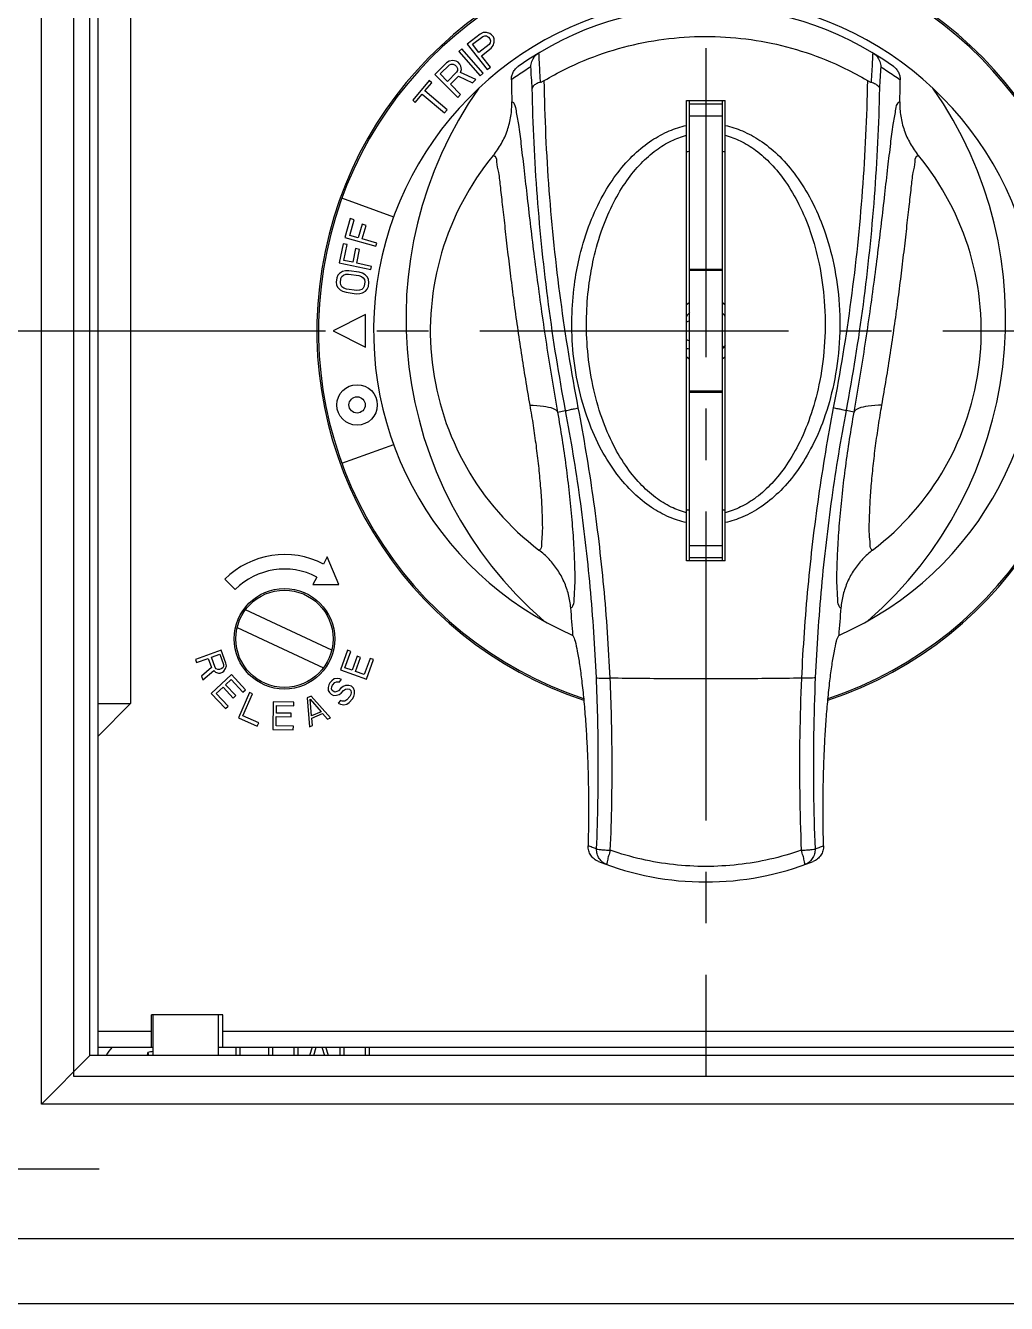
# Model space of a CAD drawing. Header units: millimetres. Extents: x -8980 to 16421, y 0 to 6237.
# Drawn here: x 3198.1 to 3258.6, y 3128.1 to 3206.9 of the extents above; entities that cross this region are included whole.
import ezdxf

# ---------------------------------------------------------------- set-up
doc = ezdxf.new("R2010")
doc.units = ezdxf.units.MM
doc.linetypes.add('CENTER2', pattern=[28.575, 19.05, -3.175, 3.175, -3.175])
doc.layers.add('CE', color=7, linetype='CENTER2')
doc.layers.add('D-HANDLE', color=3, linetype='Continuous')

# ---------------------------------------------------------------- blocks, each defined once
blk = doc.blocks.new('A$C42FF6926')
at = {"layer": 'CE', "ltscale": 15}
blk.add_line((-45, -51.7), (-37.432, -51.7), dxfattribs=at)
at = {"layer": 'D-HANDLE', "ltscale": 15}
for p, q in [((-39, -46), (-39, 46)), ((39, -46), (-39, -46))]:
    blk.add_line(p, q, dxfattribs=at)

msp = doc.modelspace()

# ---------------------------------------------------------------- linework, layer by layer
at = {"color": 1, "linetype": 'CENTER2'}
for p, q in [((3240.032, 3234.097, 0), (3240.032, 3142.097, 0)), ((2968.911, 3188.097, 0), (3292.032, 3188.097, 0))]:
    msp.add_line(p, q, dxfattribs=at)
at = {"layer": 'CE', "ltscale": 15}
msp.add_line((3195.032, 3136.397, 0), (3200.182, 3136.397, 0), dxfattribs=at)
at = {"layer": 'D-HANDLE', "ltscale": 15}
for p, q in [((3199.032, 3140.397, 0), (3199.032, 3235.797, 0)), ((3202.032, 3143.397, 0), (3202.032, 3232.797, 0)), ((3202.532, 3143.397, 0), (3202.532, 3232.797, 0)), ((3204.532, 3211.097, 0), (3204.532, 3165.097, 0)), ((3226.101, 3206.4, 0), (3225.312, 3205.787, 0)), ((3225.64, 3205.772, 0), (3226.265, 3206.258, 0)), ((3226.292, 3206.494, 0), (3226.101, 3206.4, 0)), ((3226.265, 3206.258, 0), (3226.39, 3206.301, 0)), ((3226.502, 3206.496, 0), (3226.292, 3206.494, 0)), ((3226.39, 3206.301, 0), (3226.508, 3206.285, 0)), ((3226.705, 3206.438, 0), (3226.502, 3206.496, 0)), ((3226.508, 3206.285, 0), (3226.619, 3206.209, 0)), ((3226.619, 3206.209, 0), (3226.697, 3206.109, 0)), ((3226.697, 3206.109, 0), (3226.743, 3205.982, 0)), ((3226.816, 3206.363, 0), (3226.705, 3206.438, 0)), ((3226.743, 3205.982, 0), (3226.729, 3205.864, 0)), ((3226.921, 3206.228, 0), (3226.816, 3206.363, 0)), ((3226.966, 3206.102, 0), (3226.921, 3206.228, 0)), ((3226.972, 3205.891, 0), (3226.966, 3206.102, 0)), ((3224.976, 3205.485, 0), (3224.788, 3205.321, 0)), ((3224.788, 3205.321, 0), (3226.106, 3203.816, 0)), ((3226.294, 3203.98, 0), (3224.976, 3205.485, 0)), ((3225.312, 3205.787, 0), (3226.539, 3204.207, 0)), ((3226.031, 3205.268, 0), (3225.64, 3205.772, 0)), ((3226.657, 3205.754, 0), (3226.031, 3205.268, 0)), ((3226.188, 3205.066, 0), (3226.78, 3205.526, 0)), ((3226.729, 3205.864, 0), (3226.657, 3205.754, 0)), ((3226.78, 3205.526, 0), (3226.919, 3205.688, 0)), ((3226.919, 3205.688, 0), (3226.972, 3205.891, 0)), ((3224.028, 3204.617, 0), (3223.316, 3203.915, 0)), ((3223.643, 3203.939, 0), (3224.207, 3204.495, 0)), ((3224.206, 3204.733, 0), (3224.028, 3204.617, 0)), ((3224.414, 3204.76, 0), (3224.206, 3204.733, 0)), ((3224.207, 3204.495, 0), (3224.326, 3204.553, 0)), ((3224.326, 3204.553, 0), (3224.445, 3204.551, 0)), ((3224.623, 3204.726, 0), (3224.414, 3204.76, 0)), ((3224.445, 3204.551, 0), (3224.564, 3204.489, 0)), ((3224.564, 3204.489, 0), (3224.654, 3204.398, 0)), ((3224.742, 3204.665, 0), (3224.623, 3204.726, 0)), ((3224.654, 3204.398, 0), (3224.714, 3204.278, 0)), ((3224.862, 3204.543, 0), (3224.742, 3204.665, 0)), ((3224.922, 3204.423, 0), (3224.862, 3204.543, 0)), ((3224.952, 3204.214, 0), (3224.922, 3204.423, 0)), ((3226.736, 3204.361, 0), (3226.188, 3205.066, 0)), ((3223.316, 3203.915, 0), (3224.721, 3202.491, 0)), ((3224.092, 3203.485, 0), (3223.643, 3203.939, 0)), ((3224.655, 3204.041, 0), (3224.092, 3203.485, 0)), ((3224.271, 3203.303, 0), (3224.775, 3203.8, 0)), ((3224.714, 3204.159, 0), (3224.655, 3204.041, 0)), ((3224.714, 3204.278, 0), (3224.714, 3204.159, 0)), ((3224.775, 3203.8, 0), (3225.64, 3203.398, 0)), ((3224.893, 3204.037, 0), (3224.952, 3204.214, 0)), ((3225.848, 3203.603, 0), (3224.893, 3204.037, 0)), ((3225.64, 3203.398, 0), (3225.848, 3203.603, 0)), ((3226.106, 3203.816, 0), (3226.294, 3203.98, 0)), ((3226.539, 3204.207, 0), (3226.736, 3204.361, 0)), ((3222.965, 3203.536, 0), (3221.944, 3202.326, 0)), ((3222.698, 3202.889, 0), (3223.128, 3203.398, 0)), ((3224.064, 3201.736, 0), (3222.698, 3202.889, 0)), ((3223.128, 3203.398, 0), (3222.965, 3203.536, 0)), ((3224.899, 3202.667, 0), (3224.271, 3203.303, 0)), ((3221.944, 3202.326, 0), (3222.106, 3202.188, 0)), ((3222.106, 3202.188, 0), (3222.536, 3202.698, 0)), ((3222.536, 3202.698, 0), (3223.902, 3201.545, 0)), ((3224.721, 3202.491, 0), (3224.899, 3202.667, 0)), ((3238.832, 3173.897, 0), (3238.832, 3202.297, 0)), ((3238.832, 3202.297, 0), (3241.232, 3202.297, 0)), ((3239.032, 3173.897, 0), (3239.032, 3202.297, 0)), ((3239.032, 3202.097, 0), (3241.032, 3202.097, 0)), ((3241.032, 3202.297, 0), (3241.032, 3173.897, 0)), ((3241.232, 3173.897, 0), (3241.232, 3202.297, 0)), ((3223.902, 3201.545, 0), (3224.064, 3201.736, 0)), ((3239.032, 3201.363, 0), (3241.032, 3201.363, 0)), ((3220.773, 3195.107, 0), (3217.573, 3196.272, 0)), ((3218.089, 3195.015, 0), (3217.758, 3193.862, 0)), ((3218.059, 3193.984, 0), (3218.334, 3194.945, 0)), ((3218.334, 3194.945, 0), (3218.089, 3195.015, 0)), ((3218.829, 3194.664, 0), (3218.59, 3193.831, 0)), ((3219.075, 3194.594, 0), (3218.829, 3194.664, 0)), ((3218.836, 3193.761, 0), (3219.075, 3194.594, 0)), ((3217.66, 3193.467, 0), (3217.41, 3192.293, 0)), ((3217.909, 3193.414, 0), (3217.66, 3193.467, 0)), ((3217.701, 3192.436, 0), (3217.909, 3193.414, 0)), ((3217.758, 3193.862, 0), (3219.681, 3193.31, 0)), ((3218.59, 3193.831, 0), (3218.059, 3193.984, 0)), ((3219.736, 3193.503, 0), (3218.836, 3193.761, 0)), ((3219.681, 3193.31, 0), (3219.736, 3193.503, 0)), ((3218.423, 3193.169, 0), (3218.243, 3192.321, 0)), ((3218.673, 3193.116, 0), (3218.423, 3193.169, 0)), ((3218.492, 3192.268, 0), (3218.673, 3193.116, 0)), ((3217.41, 3192.293, 0), (3219.366, 3191.878, 0)), ((3217.796, 3191.79, 0), (3217.618, 3191.747, 0)), ((3218.243, 3192.321, 0), (3217.701, 3192.436, 0)), ((3218.011, 3191.794, 0), (3217.796, 3191.79, 0)), ((3218.644, 3191.707, 0), (3218.011, 3191.794, 0)), ((3219.408, 3192.073, 0), (3218.492, 3192.268, 0)), ((3219.366, 3191.878, 0), (3219.408, 3192.073, 0)), ((3241.032, 3191.885, 0), (3239.032, 3191.885, 0)), ((3241.032, 3191.81, 0), (3239.032, 3191.81, 0)), ((3217.264, 3191.359, 0), (3217.228, 3191.094, 0)), ((3217.228, 3191.094, 0), (3217.247, 3190.923, 0)), ((3217.329, 3191.518, 0), (3217.264, 3191.359, 0)), ((3217.431, 3191.638, 0), (3217.329, 3191.518, 0)), ((3217.618, 3191.747, 0), (3217.431, 3191.638, 0)), ((3217.481, 3191.06, 0), (3217.517, 3191.324, 0)), ((3217.505, 3190.922, 0), (3217.481, 3191.06, 0)), ((3217.517, 3191.324, 0), (3217.577, 3191.45, 0)), ((3217.577, 3191.45, 0), (3217.675, 3191.538, 0)), ((3217.675, 3191.538, 0), (3217.811, 3191.586, 0)), ((3217.811, 3191.586, 0), (3217.984, 3191.596, 0)), ((3217.984, 3191.596, 0), (3218.616, 3191.509, 0)), ((3218.616, 3191.509, 0), (3218.78, 3191.453, 0)), ((3218.85, 3191.645, 0), (3218.644, 3191.707, 0)), ((3218.78, 3191.453, 0), (3218.898, 3191.37, 0)), ((3219.009, 3191.556, 0), (3218.85, 3191.645, 0)), ((3218.898, 3191.37, 0), (3218.969, 3191.259, 0)), ((3218.993, 3191.121, 0), (3218.956, 3190.857, 0)), ((3218.969, 3191.259, 0), (3218.993, 3191.121, 0)), ((3219.16, 3191.401, 0), (3219.009, 3191.556, 0)), ((3219.226, 3191.257, 0), (3219.16, 3191.401, 0)), ((3219.209, 3190.822, 0), (3219.245, 3191.086, 0)), ((3219.245, 3191.086, 0), (3219.226, 3191.257, 0)), ((3217.247, 3190.923, 0), (3217.313, 3190.78, 0)), ((3217.313, 3190.78, 0), (3217.464, 3190.624, 0)), ((3217.464, 3190.624, 0), (3217.624, 3190.535, 0)), ((3217.575, 3190.811, 0), (3217.505, 3190.922, 0)), ((3217.693, 3190.728, 0), (3217.575, 3190.811, 0)), ((3217.624, 3190.535, 0), (3217.83, 3190.473, 0)), ((3217.857, 3190.671, 0), (3217.693, 3190.728, 0)), ((3217.83, 3190.473, 0), (3218.462, 3190.386, 0)), ((3218.489, 3190.585, 0), (3217.857, 3190.671, 0)), ((3218.462, 3190.386, 0), (3218.677, 3190.391, 0)), ((3218.663, 3190.594, 0), (3218.489, 3190.585, 0)), ((3218.798, 3190.643, 0), (3218.663, 3190.594, 0)), ((3218.677, 3190.391, 0), (3218.855, 3190.433, 0)), ((3218.896, 3190.731, 0), (3218.798, 3190.643, 0)), ((3218.855, 3190.433, 0), (3219.042, 3190.542, 0)), ((3218.956, 3190.857, 0), (3218.896, 3190.731, 0)), ((3219.042, 3190.542, 0), (3219.144, 3190.663, 0)), ((3219.144, 3190.663, 0), (3219.209, 3190.822, 0)), ((3219.032, 3189.097, 0), (3217.032, 3188.097, 0)), ((3219.032, 3187.097, 0), (3219.032, 3189.097, 0)), ((3217.032, 3188.097, 0), (3219.032, 3187.097, 0)), ((3239.032, 3184.385, 0), (3241.032, 3184.385, 0)), ((3239.032, 3184.309, 0), (3241.032, 3184.309, 0)), ((3230.882, 3183.079, 0), (3231.38, 3183.172, 0)), ((3249.182, 3183.079, 0), (3248.684, 3183.172, 0)), ((3217.573, 3179.923, 0), (3220.772, 3181.087, 0)), ((3241.032, 3174.832, 0), (3239.032, 3174.832, 0)), ((3216.675, 3174.144, 0), (3216.444, 3173.704, 0)), ((3217.391, 3172.456, 0), (3216.675, 3174.144, 0)), ((3241.232, 3173.897, 0), (3238.832, 3173.897, 0)), ((3241.032, 3174.097, 0), (3239.032, 3174.097, 0)), ((3216.027, 3172.907, 0), (3215.791, 3172.456, 0)), ((3210.355, 3172.774, 0), (3210.992, 3172.138, 0)), ((3215.791, 3172.456, 0), (3217.391, 3172.456, 0)), ((3216.949, 3168.397, 0), (3211.623, 3170.885, 0)), ((3211.115, 3169.798, 0), (3216.441, 3167.31, 0)), ((3210.136, 3168.404, 0), (3208.537, 3167.825, 0)), ((3209.528, 3167.958, 0), (3210.038, 3168.142, 0)), ((3210.038, 3168.142, 0), (3210.267, 3167.51, 0)), ((3210.425, 3167.604, 0), (3210.136, 3168.404, 0)), ((3217.92, 3168.388, 0), (3217.491, 3167.187, 0)), ((3217.767, 3167.314, 0), (3218.124, 3168.315, 0)), ((3218.124, 3168.315, 0), (3217.92, 3168.388, 0)), ((3208.537, 3167.825, 0), (3208.609, 3167.626, 0)), ((3208.609, 3167.626, 0), (3209.324, 3167.884, 0)), ((3209.324, 3167.884, 0), (3209.529, 3167.318, 0)), ((3209.757, 3167.325, 0), (3209.528, 3167.958, 0)), ((3209.827, 3167.237, 0), (3209.757, 3167.325, 0)), ((3210.269, 3167.397, 0), (3210.225, 3167.306, 0)), ((3210.267, 3167.51, 0), (3210.269, 3167.397, 0)), ((3210.397, 3167.255, 0), (3210.451, 3167.425, 0)), ((3210.451, 3167.425, 0), (3210.425, 3167.604, 0)), ((3218.519, 3168.023, 0), (3218.21, 3167.156, 0)), ((3218.414, 3167.083, 0), (3218.724, 3167.951, 0)), ((3218.724, 3167.951, 0), (3218.519, 3168.023, 0)), ((3219.316, 3167.89, 0), (3218.959, 3166.889, 0)), ((3219.093, 3166.616, 0), (3219.521, 3167.817, 0)), ((3219.521, 3167.817, 0), (3219.316, 3167.89, 0)), ((3209.529, 3167.318, 0), (3208.911, 3166.793, 0)), ((3208.911, 3166.793, 0), (3208.995, 3166.56, 0)), ((3208.995, 3166.56, 0), (3209.669, 3167.143, 0)), ((3210.757, 3166.887, 0), (3209.519, 3165.721, 0)), ((3209.669, 3167.143, 0), (3209.785, 3167.034, 0)), ((3209.785, 3167.034, 0), (3209.957, 3166.983, 0)), ((3209.919, 3167.195, 0), (3209.827, 3167.237, 0)), ((3210.033, 3167.199, 0), (3209.919, 3167.195, 0)), ((3209.957, 3166.983, 0), (3210.071, 3166.987, 0)), ((3210.135, 3167.236, 0), (3210.033, 3167.199, 0)), ((3210.071, 3166.987, 0), (3210.207, 3167.036, 0)), ((3210.225, 3167.306, 0), (3210.135, 3167.236, 0)), ((3210.207, 3167.036, 0), (3210.297, 3167.106, 0)), ((3210.297, 3167.106, 0), (3210.397, 3167.255, 0)), ((3210.402, 3166.261, 0), (3210.744, 3166.583, 0)), ((3210.744, 3166.583, 0), (3211.473, 3165.81, 0)), ((3211.631, 3165.959, 0), (3210.757, 3166.887, 0)), ((3217.101, 3166.619, 0), (3216.955, 3166.513, 0)), ((3217.277, 3166.649, 0), (3217.101, 3166.619, 0)), ((3217.456, 3166.629, 0), (3217.277, 3166.649, 0)), ((3217.415, 3166.425, 0), (3217.559, 3166.581, 0)), ((3217.559, 3166.581, 0), (3217.456, 3166.629, 0)), ((3217.491, 3167.187, 0), (3219.093, 3166.616, 0)), ((3218.21, 3167.156, 0), (3217.767, 3167.314, 0)), ((3218.959, 3166.889, 0), (3218.414, 3167.083, 0)), ((3209.823, 3165.715, 0), (3210.244, 3166.112, 0)), ((3210.244, 3166.112, 0), (3210.876, 3165.442, 0)), ((3211.034, 3165.591, 0), (3210.402, 3166.261, 0)), ((3211.875, 3165.787, 0), (3211.188, 3164.231, 0)), ((3211.473, 3165.81, 0), (3211.631, 3165.959, 0)), ((3212.069, 3165.701, 0), (3211.875, 3165.787, 0)), ((3216.765, 3166.255, 0), (3216.721, 3166.102, 0)), ((3216.721, 3166.102, 0), (3216.731, 3165.9, 0)), ((3216.731, 3165.9, 0), (3216.814, 3165.775, 0)), ((3216.834, 3166.383, 0), (3216.765, 3166.255, 0)), ((3216.814, 3165.775, 0), (3216.92, 3165.677, 0)), ((3216.955, 3166.513, 0), (3216.834, 3166.383, 0)), ((3216.929, 3166.006, 0), (3216.948, 3166.134, 0)), ((3216.984, 3165.907, 0), (3216.929, 3166.006, 0)), ((3216.948, 3166.134, 0), (3216.994, 3166.236, 0)), ((3217.038, 3165.858, 0), (3216.984, 3165.907, 0)), ((3216.994, 3166.236, 0), (3217.138, 3166.392, 0)), ((3217.141, 3165.81, 0), (3217.038, 3165.858, 0)), ((3217.138, 3166.392, 0), (3217.237, 3166.445, 0)), ((3217.267, 3165.839, 0), (3217.141, 3165.81, 0)), ((3217.237, 3166.445, 0), (3217.338, 3166.448, 0)), ((3217.365, 3165.892, 0), (3217.267, 3165.839, 0)), ((3217.338, 3166.448, 0), (3217.415, 3166.425, 0)), ((3217.51, 3166.048, 0), (3217.365, 3165.892, 0)), ((3217.402, 3165.665, 0), (3217.525, 3165.745, 0)), ((3217.656, 3166.153, 0), (3217.51, 3166.048, 0)), ((3217.525, 3165.745, 0), (3217.669, 3165.901, 0)), ((3217.806, 3166.208, 0), (3217.656, 3166.153, 0)), ((3217.669, 3165.901, 0), (3217.792, 3165.98, 0)), ((3217.792, 3165.98, 0), (3217.917, 3166.009, 0)), ((3218.008, 3166.214, 0), (3217.806, 3166.208, 0)), ((3217.917, 3166.009, 0), (3218.045, 3165.987, 0)), ((3218.162, 3166.168, 0), (3218.008, 3166.214, 0)), ((3218.045, 3165.987, 0), (3218.124, 3165.913, 0)), ((3218.124, 3165.913, 0), (3218.156, 3165.788, 0)), ((3218.156, 3165.788, 0), (3218.137, 3165.661, 0)), ((3218.295, 3166.045, 0), (3218.162, 3166.168, 0)), ((3218.353, 3165.895, 0), (3218.295, 3166.045, 0)), ((3218.363, 3165.692, 0), (3218.353, 3165.895, 0)), ((3202.532, 3165.097, 0), (3204.532, 3165.097, 0)), ((3204.532, 3165.097, 0), (3202.532, 3163.097, 0)), ((3209.519, 3165.721, 0), (3210.394, 3164.793, 0)), ((3210.552, 3164.942, 0), (3209.823, 3165.715, 0)), ((3210.876, 3165.442, 0), (3211.034, 3165.591, 0)), ((3211.47, 3164.344, 0), (3212.069, 3165.701, 0)), ((3213.333, 3165.208, 0), (3213.306, 3163.508, 0)), ((3214.607, 3165.188, 0), (3213.333, 3165.208, 0)), ((3213.534, 3164.518, 0), (3213.542, 3164.988, 0)), ((3213.542, 3164.988, 0), (3214.604, 3164.971, 0)), ((3214.604, 3164.971, 0), (3214.607, 3165.188, 0)), ((3215.688, 3165.563, 0), (3215.427, 3165.453, 0)), ((3215.427, 3165.453, 0), (3215.57, 3163.666, 0)), ((3215.614, 3165.375, 0), (3216.289, 3164.601, 0)), ((3215.703, 3164.351, 0), (3215.614, 3165.375, 0)), ((3216.874, 3164.22, 0), (3215.688, 3165.563, 0)), ((3216.92, 3165.677, 0), (3217.05, 3165.605, 0)), ((3217.05, 3165.605, 0), (3217.252, 3165.61, 0)), ((3217.252, 3165.61, 0), (3217.402, 3165.665, 0)), ((3217.496, 3165.288, 0), (3217.352, 3165.132, 0)), ((3217.352, 3165.132, 0), (3217.482, 3165.06, 0)), ((3217.482, 3165.06, 0), (3217.687, 3165.015, 0)), ((3217.6, 3165.241, 0), (3217.496, 3165.288, 0)), ((3217.752, 3165.245, 0), (3217.6, 3165.241, 0)), ((3217.687, 3165.015, 0), (3217.887, 3165.071, 0)), ((3217.875, 3165.324, 0), (3217.752, 3165.245, 0)), ((3218.067, 3165.532, 0), (3217.875, 3165.324, 0)), ((3217.887, 3165.071, 0), (3218.034, 3165.177, 0)), ((3218.034, 3165.177, 0), (3218.226, 3165.385, 0)), ((3218.137, 3165.661, 0), (3218.067, 3165.532, 0)), ((3218.226, 3165.385, 0), (3218.32, 3165.539, 0)), ((3218.32, 3165.539, 0), (3218.363, 3165.692, 0)), ((3210.394, 3164.793, 0), (3210.552, 3164.942, 0)), ((3211.188, 3164.231, 0), (3212.355, 3163.717, 0)), ((3212.443, 3163.915, 0), (3211.47, 3164.344, 0)), ((3213.521, 3163.722, 0), (3213.531, 3164.301, 0)), ((3213.531, 3164.301, 0), (3214.451, 3164.286, 0)), ((3214.455, 3164.503, 0), (3213.534, 3164.518, 0)), ((3214.451, 3164.286, 0), (3214.455, 3164.503, 0)), ((3216.289, 3164.601, 0), (3215.703, 3164.351, 0)), ((3215.726, 3164.204, 0), (3216.378, 3164.481, 0)), ((3215.766, 3163.75, 0), (3215.726, 3164.204, 0)), ((3216.378, 3164.481, 0), (3216.679, 3164.137, 0)), ((3216.679, 3164.137, 0), (3216.874, 3164.22, 0)), ((3212.355, 3163.717, 0), (3212.443, 3163.915, 0)), ((3213.306, 3163.508, 0), (3214.58, 3163.488, 0)), ((3214.584, 3163.705, 0), (3213.521, 3163.722, 0)), ((3214.58, 3163.488, 0), (3214.584, 3163.705, 0)), ((3215.57, 3163.666, 0), (3215.766, 3163.75, 0)), ((3210.232, 3145.897, 0), (3205.832, 3145.897, 0)), ((3205.832, 3143.897, 0), (3205.832, 3145.897, 0)), ((3205.932, 3143.397, 0), (3205.932, 3145.897, 0)), ((3209.932, 3145.897, 0), (3209.932, 3143.397, 0)), ((3210.232, 3143.897, 0), (3210.232, 3145.897, 0)), ((3202.532, 3144.897, 0), (3205.832, 3144.897, 0)), ((3210.232, 3144.897, 0), (3277.532, 3144.897, 0)), ((3202.532, 3143.897, 0), (3205.932, 3143.897, 0)), ((3209.932, 3143.897, 0), (3277.532, 3143.897, 0)), ((3211.032, 3143.897, 0), (3211.032, 3143.397, 0)), ((3211.307, 3143.397, 0), (3211.307, 3143.897, 0)), ((3213.058, 3143.897, 0), (3213.049, 3143.848, 0)), ((3213.049, 3143.848, 0), (3213.049, 3143.397, 0)), ((3213.324, 3143.397, 0), (3213.324, 3143.848, 0)), ((3214.595, 3143.897, 0), (3214.607, 3143.848, 0)), ((3214.607, 3143.848, 0), (3214.607, 3143.397, 0)), ((3214.882, 3143.397, 0), (3214.882, 3143.848, 0)), ((3215.749, 3143.897, 0), (3215.582, 3143.397, 0)), ((3215.835, 3143.397, 0), (3215.998, 3143.897, 0)), ((3216.333, 3143.897, 0), (3216.496, 3143.397, 0)), ((3216.749, 3143.397, 0), (3216.582, 3143.897, 0)), ((3217.449, 3143.897, 0), (3217.449, 3143.397, 0)), ((3217.724, 3143.397, 0), (3217.724, 3143.897, 0)), ((3218.995, 3143.897, 0), (3219.007, 3143.848, 0)), ((3219.007, 3143.848, 0), (3219.007, 3143.397, 0)), ((3219.282, 3143.397, 0), (3219.282, 3143.848, 0)), ((3199.032, 3140.397, 0), (3202.032, 3143.397, 0)), ((3278.032, 3143.397, 0), (3202.032, 3143.397, 0)), ((3205.598, 3143.587, 0), (3205.65, 3143.397, 0)), ((3281.032, 3140.397, 0), (3199.032, 3140.397, 0)), ((3191.032, 3132.097, 0), (3289.032, 3132.097, 0)), ((3187.032, 3128.097, 0), (3293.032, 3128.097, 0))]:
    msp.add_line(p, q, dxfattribs=at)
at = {"layer": 'D-HANDLE', "ltscale": 15, "elevation": 0}
for points in [[(3239.032, 3189.829), (3238.923, 3189.761), (3238.832, 3189.697)], [(3239.032, 3189.829), (3238.923, 3189.762), (3238.832, 3189.697)], [(3239.032, 3189.829), (3238.94, 3189.773), (3238.832, 3189.697)], [(3239.032, 3189.828), (3238.948, 3189.778), (3238.836, 3189.7), (3238.832, 3189.697)], [(3241.221, 3189.706), (3241.115, 3189.779), (3241.032, 3189.829)], [(3241.232, 3189.697), (3241.124, 3189.773), (3241.032, 3189.829)], [(3241.232, 3189.697), (3241.132, 3189.768), (3241.032, 3189.829)], [(3241.232, 3189.697), (3241.14, 3189.762), (3241.032, 3189.829)], [(3241.232, 3189.697), (3241.218, 3189.708), (3241.107, 3189.784), (3241.032, 3189.828)], [(3241.232, 3189.697), (3241.227, 3189.701), (3241.115, 3189.779), (3241.032, 3189.828)], [(3241.232, 3187.199), (3241.191, 3187.145), (3241.118, 3187.063), (3241.04, 3186.986), (3241.032, 3186.98)], [(3241.232, 3187.199), (3241.185, 3187.138), (3241.112, 3187.056), (3241.033, 3186.98), (3241.032, 3186.979)], [(3241.232, 3187.199), (3241.179, 3187.13), (3241.105, 3187.049), (3241.032, 3186.98)], [(3241.232, 3187.198), (3241.173, 3187.123), (3241.099, 3187.043), (3241.032, 3186.98)], [(3241.032, 3186.98), (3241.044, 3186.99), (3241.118, 3187.062), (3241.187, 3187.14)], [(3238.832, 3186.498), (3238.936, 3186.424), (3239.032, 3186.366)], [(3238.832, 3186.498), (3238.928, 3186.43), (3239.032, 3186.366)], [(3238.832, 3186.498), (3238.92, 3186.435), (3239.032, 3186.366)], [(3238.832, 3186.497), (3238.833, 3186.497), (3238.945, 3186.419), (3239.032, 3186.366)], [(3241.032, 3186.367), (3241.112, 3186.414), (3241.224, 3186.491), (3241.232, 3186.498)], [(3241.032, 3186.366), (3241.12, 3186.419), (3241.232, 3186.497)]]:
    msp.add_lwpolyline(points, dxfattribs=at)
at = {"layer": 'D-HANDLE', "ltscale": 15}
for centre, radius in [((3218.513, 3183.523, 0), 1.25), ((3218.513, 3183.523, 0), 0.5), ((3214.032, 3169.097, 0), 3.1), ((3214.032, 3169.097, 0), 3)]:
    msp.add_circle(centre, radius, dxfattribs=at)
for centre, radius, start, end in [((3240.032, 3188.097, 0), 24, 288.29949, 251.70047), ((3240.032, 3188.097, 0), 23.9, 288.40528, 251.59475), ((3240.032, 3188.097, 0), 20.5, 92.26954, 246.41916), ((3240.032, 3188.097, 0), 20.5, 293.58084, 87.73046), ((3240.032, 3188.097, 0), 20, 54.64703, 125.35297), ((3246.246, 3188.854, 0), 24.714, 144.87671, 228.99966), ((3348.029, 3205.02, 0), 120, 180.68779, 181.33674), ((3233.818, 3188.854, 0), 24.714, 311.00034, 35.12329), ((3132.036, 3205.02, 0), 120, 358.66326, 359.31221), ((3240.032, 3188.097, 0), 17, 140.50146, 232.72962), ((3240.032, 3188.097, 0), 11.1, 95.17156, 96.20947), ((3240.032, 3188.097, 0), 11.1, 83.79053, 84.82844), ((3240.032, 3188.097, 0), 17, 307.27038, 39.49854), ((3240.032, 3188.097, 0), 2, 120.00205, 126.87768), ((3240.032, 3188.097, 0), 2, 53.11284, 59.99641), ((3240.032, 3188.097, 0), 1.5, 131.81335, 143.15902), ((3239.157, 3188.097, 0), 0.625, 101.547, 121.35913), ((3240.032, 3188.097, 0), 1.5, 36.83324, 48.17839), ((3239.157, 3188.097, 0), 0.625, 238.64087, 258.453), ((3240.032, 3188.097, 0), 1.5, 311.83196, 323.17532), ((3239.157, 3188.097, 0), 1.125, 253.20519, 263.61613), ((3240.032, 3188.097, 0), 11.1, 263.88981, 264.82844), ((3240.032, 3188.097, 0), 11.1, 275.17156, 276.11017), ((3214.032, 3169.097, 0), 5.2, 62.36195, 135), ((3214.032, 3169.097, 0), 4.3, 62.36195, 135), ((3112.131, 3160.837, 0), 120, 4.04874, 4.8604), ((3367.934, 3160.837, 0), 120, 175.1396, 175.95126), ((3240.032, 3172.097, 0), 18, 248.3979, 291.6021), ((3206.032, 3141.597, 0), 3.5, 138.91692, 149.04994), ((3206.032, 3141.597, 0), 2.036, 92.81475, 102.30653)]:
    msp.add_arc(centre, radius, start, end, dxfattribs=at)
for points, start_tangent, end_tangent in [([(3230.062, 3203.535, 0), (3231.347, 3204.232, 0), (3233.727, 3205.219, 0), (3236.194, 3205.878, 0), (3238.706, 3206.211, 0), (3241.245, 3206.218, 0), (3243.759, 3205.9, 0), (3246.229, 3205.255, 0), (3248.614, 3204.283, 0), (3250.002, 3203.535, 0)], (0.859965, 0.510352), (0.859959, -0.510363)), ([(3229.236, 3204.371, 0), (3229.298, 3204.707, 0), (3229.469, 3205.01, 0), (3229.736, 3205.244, 0)], (0.015168, 0.999885), (0.857415, 0.514625)), ([(3229.831, 3203.432, 0), (3229.78, 3204.347, 0), (3229.736, 3205.244, 0)], (-0.059352, 0.998237), (-0.044771, 0.998997)), ([(3250.328, 3205.244, 0), (3250.302, 3204.693, 0), (3250.271, 3204.089, 0), (3250.233, 3203.432, 0)], (-0.044752, -0.998998), (-0.059324, -0.998239)), ([(3250.328, 3205.244, 0), (3250.596, 3205.01, 0), (3250.766, 3204.707, 0), (3250.828, 3204.371, 0)], (0.857415, -0.514625), (0.015168, -0.999885)), ([(3228.037, 3203.58, 0), (3228.063, 3203.819, 0), (3228.146, 3204.047, 0), (3228.281, 3204.247, 0), (3228.46, 3204.409, 0)], (-0.012004, 0.999928), (0.815603, 0.578612)), ([(3229.236, 3204.371, 0), (3228.832, 3204.119, 0), (3228.432, 3203.855, 0), (3228.037, 3203.58, 0)], (-0.854882, -0.518822), (-0.813229, -0.581944)), ([(3229.32, 3203.045, 0), (3229.276, 3203.713, 0), (3229.236, 3204.371, 0)], (-0.068692, 0.997638), (-0.057512, 0.998345)), ([(3250.828, 3204.371, 0), (3250.79, 3203.739, 0), (3250.744, 3203.045, 0)], (-0.057511, -0.998345), (-0.068691, -0.997638)), ([(3250.828, 3204.371, 0), (3251.233, 3204.119, 0), (3251.632, 3203.855, 0), (3252.027, 3203.58, 0)], (0.854882, -0.518822), (0.813229, -0.581944)), ([(3251.604, 3204.409, 0), (3251.783, 3204.247, 0), (3251.918, 3204.047, 0), (3252.001, 3203.819, 0), (3252.027, 3203.58, 0)], (0.815603, -0.578612), (-0.012004, -0.999928)), ([(3229.831, 3203.432, 0), (3229.564, 3203.326, 0), (3229.389, 3203.192, 0), (3229.32, 3203.045, 0)], (-0.961797, -0.273765), (-0.096846, -0.995299)), ([(3231.38, 3183.172, 0), (3230.332, 3189.72, 0), (3229.641, 3196.37, 0), (3229.32, 3203.045, 0)], (-0.184951, 0.982748), (-0.020337, 0.999793)), ([(3229.831, 3203.432, 0), (3229.904, 3203.457, 0), (3229.981, 3203.491, 0), (3230.062, 3203.535, 0)], (0.961797, 0.273765), (0.859984, 0.510322)), ([(3232.165, 3183.336, 0), (3231.081, 3189.992, 0), (3230.375, 3196.753, 0), (3230.062, 3203.535, 0)], (-0.188746, 0.982026), (-0.017313, 0.99985)), ([(3250.002, 3203.535, 0), (3249.689, 3196.753, 0), (3248.983, 3189.992, 0), (3247.899, 3183.336, 0)], (-0.017313, -0.99985), (-0.188746, -0.982026)), ([(3250.744, 3203.045, 0), (3250.423, 3196.37, 0), (3249.732, 3189.72, 0), (3248.684, 3183.172, 0)], (-0.020337, -0.999793), (-0.184951, -0.982748)), ([(3250.002, 3203.535, 0), (3250.083, 3203.491, 0), (3250.16, 3203.457, 0), (3250.233, 3203.432, 0)], (0.859942, -0.510393), (0.961787, -0.2738)), ([(3250.233, 3203.432, 0), (3250.5, 3203.326, 0), (3250.675, 3203.192, 0), (3250.744, 3203.045, 0)], (0.961787, -0.2738), (0.096849, -0.995299)), ([(3226.914, 3198.91, 0), (3227.42, 3199.649, 0), (3227.788, 3200.467, 0), (3228.003, 3201.335, 0), (3228.061, 3202.221, 0)], (0.636061, 0.771639), (-0.023341, 0.999728)), ([(3228.061, 3202.221, 0), (3228.189, 3202.129, 0), (3228.324, 3201.658, 0), (3228.468, 3200.821, 0), (3228.625, 3199.644, 0), (3228.797, 3198.179, 0), (3228.986, 3196.515, 0), (3229.192, 3194.728, 0), (3229.417, 3192.877, 0), (3229.665, 3190.967, 0), (3229.936, 3189.01, 0), (3230.231, 3187.03, 0), (3230.548, 3185.047, 0), (3230.882, 3183.079, 0)], (0.776396, 0.630246), (0.172513, -0.985007)), ([(3249.182, 3183.079, 0), (3249.517, 3185.048, 0), (3249.833, 3187.033, 0), (3250.129, 3189.016, 0), (3250.401, 3190.975, 0), (3250.648, 3192.885, 0), (3250.872, 3194.734, 0), (3251.079, 3196.52, 0), (3251.268, 3198.184, 0), (3251.44, 3199.646, 0), (3251.596, 3200.82, 0), (3251.74, 3201.657, 0), (3251.875, 3202.128, 0), (3252.003, 3202.221, 0)], (0.172513, 0.985007), (0.776396, -0.630246)), ([(3252.003, 3202.221, 0), (3252.061, 3201.335, 0), (3252.277, 3200.467, 0), (3252.644, 3199.649, 0), (3253.15, 3198.91, 0)], (-0.023341, -0.999728), (0.636061, -0.771639)), ([(3232.26, 3192.736, 0), (3232.893, 3194.756, 0), (3233.694, 3196.462, 0), (3234.614, 3197.863, 0), (3235.631, 3198.993, 0), (3236.703, 3199.846, 0), (3237.78, 3200.426, 0), (3238.832, 3200.763, 0)], (0.235647, 0.971839), (0.976648, 0.214847)), ([(3241.232, 3200.763, 0), (3242.288, 3200.424, 0), (3243.368, 3199.841, 0), (3244.451, 3198.977, 0), (3245.484, 3197.819, 0), (3246.426, 3196.36, 0), (3247.236, 3194.587, 0), (3247.864, 3192.482, 0), (3248.237, 3190.037, 0), (3248.264, 3187.354, 0)], (0.976672, -0.214738), (-0.062808, -0.998026)), ([(3233.111, 3192.539, 0), (3233.662, 3194.428, 0), (3234.358, 3196.029, 0), (3235.157, 3197.352, 0), (3236.038, 3198.424, 0), (3236.971, 3199.244, 0), (3237.912, 3199.813, 0), (3238.832, 3200.157, 0)], (0.221349, 0.975195), (0.966524, 0.256575)), ([(3241.232, 3200.157, 0), (3242.158, 3199.811, 0), (3243.107, 3199.233, 0), (3244.054, 3198.395, 0), (3244.954, 3197.285, 0), (3245.773, 3195.896, 0), (3246.477, 3194.216, 0), (3247.021, 3192.227, 0), (3247.343, 3189.927, 0), (3247.363, 3187.408, 0)], (0.966539, -0.256521), (-0.058836, -0.998268)), ([(3226.914, 3198.91, 0), (3227.014, 3198.868, 0), (3227.119, 3198.514, 0), (3227.231, 3197.86, 0), (3227.353, 3196.926, 0), (3227.489, 3195.75, 0), (3227.639, 3194.408, 0), (3227.804, 3192.961, 0), (3227.984, 3191.46, 0), (3228.183, 3189.911, 0), (3228.402, 3188.323, 0), (3228.641, 3186.716, 0), (3228.898, 3185.106, 0), (3229.17, 3183.509, 0)], (0.636283, 0.771455), (0.17298, -0.984925)), ([(3250.895, 3183.509, 0), (3251.167, 3185.107, 0), (3251.424, 3186.719, 0), (3251.663, 3188.328, 0), (3251.882, 3189.918, 0), (3252.081, 3191.467, 0), (3252.261, 3192.965, 0), (3252.426, 3194.412, 0), (3252.576, 3195.754, 0), (3252.711, 3196.927, 0), (3252.833, 3197.859, 0), (3252.945, 3198.513, 0), (3253.051, 3198.868, 0), (3253.15, 3198.91, 0)], (0.17298, 0.984925), (0.636283, -0.771456)), ([(3238.832, 3176.265, 0), (3237.768, 3176.608, 0), (3236.675, 3177.202, 0), (3235.582, 3178.082, 0), (3234.543, 3179.258, 0), (3233.597, 3180.743, 0), (3232.784, 3182.561, 0), (3232.171, 3184.681, 0), (3231.83, 3186.952, 0), (3231.776, 3189.179, 0), (3231.956, 3191.166, 0), (3232.26, 3192.736, 0)], (-0.976706, 0.214583), (0.235632, 0.971842)), ([(3238.832, 3176.872, 0), (3237.895, 3177.223, 0), (3236.932, 3177.814, 0), (3235.975, 3178.672, 0), (3235.068, 3179.805, 0), (3234.244, 3181.228, 0), (3233.537, 3182.962, 0), (3233.01, 3184.969, 0), (3232.721, 3187.108, 0), (3232.681, 3189.2, 0), (3232.843, 3191.064, 0), (3233.111, 3192.539, 0)], (-0.966541, 0.256514), (0.221328, 0.975199)), ([(3247.363, 3187.408, 0), (3247.066, 3185.027, 0), (3246.533, 3182.98, 0), (3245.832, 3181.251, 0), (3245.009, 3179.824, 0), (3244.101, 3178.684, 0), (3243.145, 3177.824, 0), (3242.18, 3177.229, 0), (3241.232, 3176.872, 0)], (-0.058878, -0.998265), (-0.966489, -0.256709)), ([(3248.264, 3187.354, 0), (3247.922, 3184.815, 0), (3247.309, 3182.639, 0), (3246.501, 3180.807, 0), (3245.554, 3179.303, 0), (3244.511, 3178.11, 0), (3243.415, 3177.219, 0), (3242.313, 3176.615, 0), (3241.232, 3176.265, 0)], (-0.062849, -0.998023), (-0.976613, -0.215004)), ([(3229.17, 3183.509, 0), (3229.377, 3182.252, 0), (3229.554, 3181.006, 0), (3229.703, 3179.765, 0), (3229.82, 3178.536, 0), (3229.899, 3177.374, 0), (3229.937, 3176.354, 0), (3229.934, 3175.533, 0), (3229.897, 3174.95, 0), (3229.83, 3174.626, 0), (3229.737, 3174.569, 0)], (0.172989, -0.984924), (-0.795982, 0.605321)), ([(3229.17, 3183.509, 0), (3230.022, 3183.448, 0), (3230.606, 3183.301, 0), (3230.882, 3183.079, 0)], (0.999853, -0.017138), (0.410453, -0.911882)), ([(3231.38, 3183.172, 0), (3231.449, 3183.19, 0), (3231.616, 3183.227, 0), (3231.863, 3183.277, 0), (3232.165, 3183.336, 0)], (0.880313, 0.474393), (0.98212, 0.188254)), ([(3233.279, 3166.709, 0), (3232.901, 3172.283, 0), (3232.264, 3177.783, 0), (3231.38, 3183.172, 0)], (-0.043819, 0.999039), (-0.184965, 0.982745)), ([(3234.129, 3166.665, 0), (3233.738, 3172.309, 0), (3233.079, 3177.878, 0), (3232.165, 3183.336, 0)], (-0.044785, 0.998997), (-0.188747, 0.982026)), ([(3247.899, 3183.336, 0), (3246.985, 3177.878, 0), (3246.326, 3172.309, 0), (3245.935, 3166.665, 0)], (-0.188747, -0.982026), (-0.044785, -0.998997)), ([(3248.684, 3183.172, 0), (3247.8, 3177.783, 0), (3247.163, 3172.283, 0), (3246.785, 3166.709, 0)], (-0.184965, -0.982745), (-0.043819, -0.999039)), ([(3248.684, 3183.172, 0), (3248.616, 3183.19, 0), (3248.449, 3183.227, 0), (3248.201, 3183.277, 0), (3247.899, 3183.336, 0)], (-0.880314, 0.474392), (-0.98212, 0.188254)), ([(3250.895, 3183.509, 0), (3250.042, 3183.448, 0), (3249.458, 3183.301, 0), (3249.182, 3183.079, 0)], (-0.999853, -0.017137), (-0.410469, -0.911875)), ([(3250.327, 3174.569, 0), (3250.234, 3174.626, 0), (3250.167, 3174.949, 0), (3250.13, 3175.53, 0), (3250.127, 3176.349, 0), (3250.165, 3177.368, 0), (3250.243, 3178.529, 0), (3250.36, 3179.757, 0), (3250.51, 3181.005, 0), (3250.688, 3182.256, 0), (3250.895, 3183.509, 0)], (-0.795983, -0.605319), (0.17299, 0.984924)), ([(3230.882, 3183.079, 0), (3231.16, 3181.399, 0), (3231.4, 3179.736, 0), (3231.602, 3178.079, 0), (3231.762, 3176.436, 0), (3231.874, 3174.878, 0), (3231.932, 3173.503, 0), (3231.936, 3172.387, 0), (3231.895, 3171.582, 0), (3231.814, 3171.117, 0), (3231.699, 3171.004, 0)], (0.173446, -0.984843), (-0.890861, 0.454275)), ([(3248.365, 3171.004, 0), (3248.25, 3171.116, 0), (3248.169, 3171.58, 0), (3248.128, 3172.383, 0), (3248.133, 3173.496, 0), (3248.19, 3174.87, 0), (3248.301, 3176.427, 0), (3248.461, 3178.068, 0), (3248.664, 3179.734, 0), (3248.905, 3181.405, 0), (3249.182, 3183.079, 0)], (-0.890862, -0.454273), (0.173447, 0.984843)), ([(3231.699, 3171.004, 0), (3231.56, 3171.825, 0), (3231.283, 3172.618, 0), (3230.881, 3173.35, 0), (3230.359, 3174.009, 0), (3229.737, 3174.569, 0)], (-0.084723, 0.996405), (-0.79579, 0.605573)), ([(3250.327, 3174.569, 0), (3249.706, 3174.009, 0), (3249.183, 3173.35, 0), (3248.781, 3172.618, 0), (3248.505, 3171.825, 0), (3248.365, 3171.004, 0)], (-0.79579, -0.605573), (-0.084723, -0.996405)), ([(3231.831, 3169.309, 0), (3231.963, 3168.953, 0), (3232.102, 3168.334, 0), (3232.241, 3167.505, 0), (3232.375, 3166.506, 0), (3232.497, 3165.365, 0), (3232.599, 3164.152, 0), (3232.679, 3162.932, 0), (3232.737, 3161.708, 0), (3232.776, 3160.445, 0), (3232.795, 3159.121, 0), (3232.792, 3157.743, 0), (3232.766, 3156.333, 0)], (0.515794, -0.856712), (-0.027257, -0.999628)), ([(3247.298, 3156.333, 0), (3247.272, 3157.744, 0), (3247.269, 3159.124, 0), (3247.288, 3160.449, 0), (3247.327, 3161.711, 0), (3247.385, 3162.932, 0), (3247.464, 3164.148, 0), (3247.567, 3165.359, 0), (3247.689, 3166.499, 0), (3247.822, 3167.499, 0), (3247.962, 3168.331, 0), (3248.101, 3168.952, 0), (3248.233, 3169.309, 0)], (-0.027257, 0.999628), (0.515794, 0.856712)), ([(3233.279, 3166.709, 0), (3233.356, 3166.684, 0), (3233.538, 3166.667, 0), (3233.807, 3166.66, 0), (3234.129, 3166.665, 0)], (0.555398, -0.831585), (0.999533, 0.030567)), ([(3233.291, 3156.136, 0), (3233.378, 3159.046, 0), (3233.397, 3161.778, 0), (3233.36, 3164.333, 0), (3233.279, 3166.709, 0)], (0.041595, 0.999135), (-0.043818, 0.99904)), ([(3234.14, 3156.051, 0), (3234.231, 3158.972, 0), (3234.251, 3161.715, 0), (3234.213, 3164.279, 0), (3234.129, 3166.665, 0)], (0.042819, 0.999083), (-0.04517, 0.998979)), ([(3245.935, 3166.665, 0), (3242.006, 3166.629, 0), (3238.058, 3166.629, 0), (3234.129, 3166.665, 0)], (-0.999903, -0.013929), (-0.999903, 0.013929)), ([(3245.935, 3166.665, 0), (3245.827, 3163.127, 0), (3245.823, 3159.588, 0), (3245.923, 3156.051, 0)], (-0.04517, -0.998979), (0.042819, -0.999083)), ([(3246.785, 3166.709, 0), (3246.709, 3166.684, 0), (3246.526, 3166.667, 0), (3246.258, 3166.66, 0), (3245.935, 3166.665, 0)], (-0.555397, -0.831586), (-0.999533, 0.030567)), ([(3246.785, 3166.709, 0), (3246.681, 3163.185, 0), (3246.677, 3159.66, 0), (3246.773, 3156.136, 0)], (-0.043818, -0.99904), (0.041595, -0.999135)), ([(3233.405, 3155.362, 0), (3233.141, 3155.516, 0), (3232.934, 3155.745, 0), (3232.804, 3156.027, 0), (3232.766, 3156.333, 0)], (-0.929763, 0.368159), (0.027257, 0.999628)), ([(3233.291, 3156.136, 0), (3233.028, 3156.232, 0), (3232.766, 3156.333, 0)], (-0.941993, 0.335632), (-0.930486, 0.366328)), ([(3247.298, 3156.333, 0), (3247.26, 3156.027, 0), (3247.13, 3155.745, 0), (3246.923, 3155.516, 0), (3246.659, 3155.362, 0)], (0.027257, -0.999628), (-0.929763, -0.368159)), ([(3246.773, 3156.136, 0), (3247.036, 3156.232, 0), (3247.298, 3156.333, 0)], (0.941993, 0.335632), (0.930486, 0.366328)), ([(3233.951, 3155.156, 0), (3233.675, 3155.307, 0), (3233.461, 3155.537, 0), (3233.328, 3155.823, 0), (3233.291, 3156.136, 0)], (-0.941202, 0.337843), (0.0411, 0.999155)), ([(3233.291, 3156.136, 0), (3233.366, 3156.115, 0), (3233.549, 3156.092, 0), (3233.818, 3156.069, 0), (3234.142, 3156.05, 0)], (0.902671, -0.430332), (0.999927, -0.012065)), ([(3234.142, 3156.05, 0), (3234.034, 3155.714, 0), (3233.961, 3155.429, 0), (3233.932, 3155.234, 0), (3233.951, 3155.156, 0)], (-0.325881, -0.945411), (0.941202, -0.337843)), ([(3245.923, 3156.051, 0), (3243.989, 3155.496, 0), (3242.019, 3155.165, 0), (3240.032, 3155.054, 0), (3238.045, 3155.165, 0), (3236.075, 3155.496, 0), (3234.14, 3156.051, 0)], (-0.944249, -0.329234), (-0.944246, 0.329242)), ([(3245.923, 3156.05, 0), (3246.247, 3156.069, 0), (3246.516, 3156.092, 0), (3246.698, 3156.115, 0), (3246.773, 3156.136, 0)], (0.997036, 0.076938), (0.565062, 0.825049)), ([(3246.113, 3155.156, 0), (3246.132, 3155.234, 0), (3246.103, 3155.429, 0), (3246.03, 3155.714, 0), (3245.923, 3156.05, 0)], (0.941202, 0.337843), (-0.296373, 0.955072)), ([(3246.773, 3156.136, 0), (3246.736, 3155.823, 0), (3246.604, 3155.537, 0), (3246.389, 3155.307, 0), (3246.113, 3155.156, 0)], (0.039634, -0.999214), (-0.941202, -0.337843)), ([(3205.589, 3143.397, 0), (3205.59, 3143.417, 0), (3205.594, 3143.503, 0), (3205.598, 3143.587, 0)], (0.040753, 0.999169), (0.051976, 0.998648))]:
    msp.add_spline(points, degree=3, dxfattribs=dict(at, start_tangent=start_tangent, end_tangent=end_tangent))

# ---------------------------------------------------------------- block references
msp.add_blockref('A$C42FF6926', (3240.032, 3188.097, 0))

doc.saveas('drawing.dxf')
